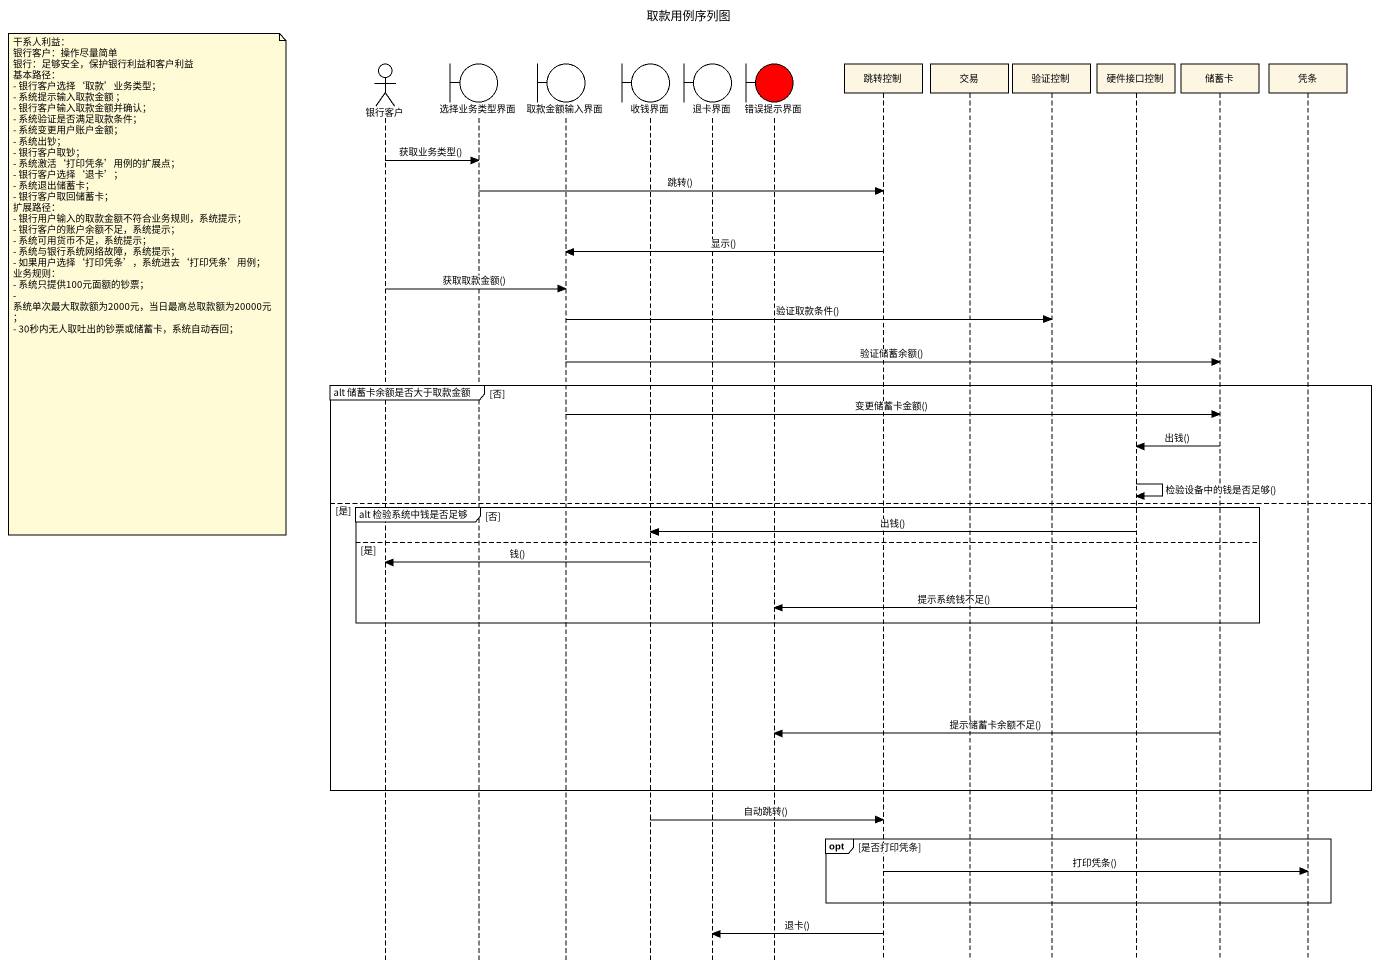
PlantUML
@startuml
title 取款用例序列图
hide footbox
actor 银行客户
boundary 选择业务类型界面
boundary 取款金额输入界面
boundary 收钱界面
boundary 退卡界面
boundary 错误提示界面 #FF0000
participant 跳转控制
participant 交易
participant 验证控制
participant 硬件接口控制
participant 储蓄卡
participant 凭条

银行客户 -> 选择业务类型界面 : 获取业务类型()
选择业务类型界面 -> 跳转控制 : 跳转()
跳转控制 -> 取款金额输入界面 : 显示()
note left of 银行客户
  干系人利益：
  银行客户：操作尽量简单
  银行：足够安全，保护银行利益和客户利益
  基本路径：
  - 银行客户选择‘取款’业务类型；
  - 系统提示输入取款金额 ；
  - 银行客户输入取款金额并确认；
  - 系统验证是否满足取款条件；
  - 系统变更用户账户金额；
  - 系统出钞；
  - 银行客户取钞；
  - 系统激活‘打印凭条’用例的扩展点；
  - 银行客户选择‘退卡’；
  - 系统退出储蓄卡；
  - 银行客户取回储蓄卡；
  扩展路径：
  - 银行用户输入的取款金额不符合业务规则，系统提示；
  - 银行客户的账户余额不足，系统提示；
  - 系统可用货币不足，系统提示；
  - 系统与银行系统网络故障，系统提示；
  - 如果用户选择‘打印凭条’，系统进去‘打印凭条’用例；
  业务规则：
  - 系统只提供100元面额的钞票；
  - 系统单次最大取款额为2000元，当日最高总取款额为20000元；
  - 30秒内无人取吐出的钞票或储蓄卡，系统自动吞回；
end note
银行客户 -> 取款金额输入界面 : 获取取款金额()
取款金额输入界面 -> 验证控制 : 验证取款条件()
取款金额输入界面 -> 储蓄卡 : 验证储蓄余额()
group alt 储蓄卡余额是否大于取款金额 [否]
  取款金额输入界面 -> 储蓄卡 : 变更储蓄卡金额()
  储蓄卡 -> 硬件接口控制 : 出钱()
  硬件接口控制 -> 硬件接口控制 : 检验设备中的钱是否足够()
else 是
  group alt 检验系统中钱是否足够 [否]
    硬件接口控制 -> 收钱界面 : 出钱()
  else 是
    收钱界面 -> 银行客户 : 钱()
    硬件接口控制 -> 错误提示界面 : 提示系统钱不足()
  end
  储蓄卡 -> 错误提示界面 : 提示储蓄卡余额不足()
end
收钱界面 -> 跳转控制 : 自动跳转()
opt 是否打印凭条
  跳转控制 -> 凭条 : 打印凭条()
end
跳转控制 -> 退卡界面 : 退卡()
@enduml
